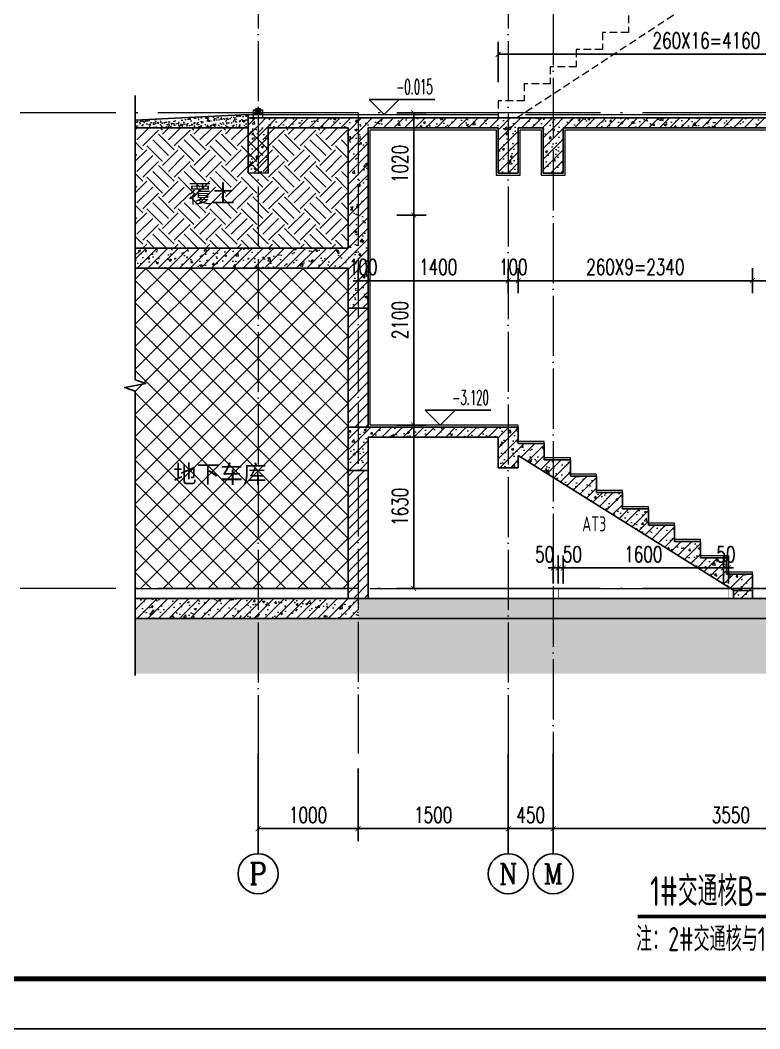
# Model space of a CAD drawing. Extents: x -668857 to 185752, y -270966 to 286822.
# Drawn here: x 36838 to 44229, y 156782 to 166858 of the extents above; entities that cross this region are included whole.
import ezdxf
from ezdxf.enums import TextEntityAlignment as Align

# ---------------------------------------------------------------- set-up
doc = ezdxf.new("R2010")
doc.units = 0
doc.header["$LTSCALE"] = 1000
for name, pattern in [('#P_--_20B1_001_t3$0$DASH', [0.35, 0.25, -0.1]), ('DOTE', [2.42, 2, -0.2, 0.02, -0.2]), ('HIDDEN', [0.375, 0.25, -0.125])]:
    doc.linetypes.add(name, pattern=pattern)
doc.layers.get('0').update_dxf_attribs({"linetype": 'CONTINUOUS'})
doc.layers.get('DEFPOINTS').update_dxf_attribs({"linetype": 'CONTINUOUS'})
for name, color, linetype in [('-TK', 7, 'CONTINUOUS'), ('A-AXIS_TEXT', 7, 'CONTINUOUS'), ('AXIS', 3, 'CONTINUOUS'), ('DIM_ELEV', 3, 'CONTINUOUS'), ('DIM_SYMB', 3, 'CONTINUOUS'), ('PUB_TEXT', 2, 'CONTINUOUS'), ('TEXT', 2, 'CONTINUOUS'), ('WALL', 5, 'CONTINUOUS'), ('人防集水坑', 11, 'CONTINUOUS'), ('尺寸标注', 86, 'CONTINUOUS'), ('看线', 251, 'CONTINUOUS')]:
    doc.layers.add(name, color=color, linetype=linetype)
for name, color, linetype, lineweight in [('AXIS_TEXT', 7, 'CONTINUOUS', 20), ('DOTE', 19, 'DOTE', 9), ('PUB_HATCH', 8, 'CONTINUOUS', 9), ('S_WINDOW', 144, 'CONTINUOUS', 15), ('STAIR', 2, 'CONTINUOUS', 18), ('内粉刷', 37, 'CONTINUOUS', 9), ('填充', 251, 'CONTINUOUS', 5), ('细细', 250, 'CONTINUOUS', 0)]:
    doc.layers.add(name, color=color, linetype=linetype, lineweight=lineweight)
doc.styles.add('_TCH_AXIS', font='COMPLEX', dxfattribs={"bigfont": 'GBCBIG'})
doc.styles.add('_TCH_DIM', font='SIMPLEX.shx', dxfattribs={"width": 0.7, "bigfont": 'GBCBIG.shx'})
doc.styles.add('_TCH_DIM_T3', font='SIMPLEX', dxfattribs={"width": 0.705882, "bigfont": 'GBCBIG'})
doc.styles.add('COMPLEX', font='COMPLEX')
doc.styles.add('TSSD_REIN', font='tssdeng.shx', dxfattribs={"width": 0.7, "height": 300, "bigfont": 'tssdchn.shx'})
doc.dimstyles.new('_TCH_ARCH&&50', dxfattribs={"dimtxt": 157.5, "dimasz": 50, "dimexe": 125, "dimexo": 150, "dimgap": 58.75, "dimtad": 1, "dimdec": 0, "dimzin": 0, "dimdsep": 46, "dimtxsty": '_TCH_DIM_T3', "dimblk": 'ARCHTICK', "dimcen": 0.09, "dimclrt": 7, "dimazin": 0, "dimtfac": 1, "dimtdec": 0, "dimtix": 1, "dimtmove": 2, "dimatfit": 3, "dimldrblk": 'ARCHTICK', "dimfxl": 1, "dimtolj": 1, "dimtzin": 0, "dimarcsym": 0})
pattern_1 = [(315, (-965249.3025, -363635.474), (-1.767766953, -1.767766953), []), (315, (-965248.124, -363635.474), (-1.767766953, -1.767766953), [])]
pattern_2 = [(45, (-101148.19, 258360.08), (-53.03301, 53.03301), []), (50, (-101148.19, 258360.08), (215.17805, -18.82564), [22.5, -247.5]), (355, (-101148.19, 258360.08), (-41.6254, 225.65764), [18, -198]), (100.4514, (-101130.26, 258358.51), (173.55281, 206.83186), [19.12206, -210.34263]), (46.1842, (-101148.2, 258420.08), (320.1723, -49.6557), [33.75, -371.25]), (96.6356, (-101121.5, 258415.94), (280.3988, 292.23536), [28.6831, -315.5139]), (351.1842, (-101148.2, 258420.08), (280.3986, 292.2356), [27, -297]), (21, (-101118.19, 258405.08), (179.07212, -120.78567), [22.5, -247.5]), (326, (-101118.19, 258405.08), (72.9946, 217.545), [18, -198]), (71.4514, (-101103.26, 258395.01), (252.0668, 96.75915), [19.12206, -210.34263]), (37.5, (-101148.19, 258360.08), (3.647957, 99.868156), [0, -195.6, 0, -201, 0, -198.75]), (7.5, (-101148.19, 258360.08), (78.92086, 118.323514), [0, -114.6, 0, -191.1, 0, -75.75]), (327.5, (-101215.09, 258360.08), (160.14673, -6.76646), [0, -75, 0, -234, 0, -310.5]), (317.5, (-101245.09, 258360.08), (174.95585, 30.0315), [0, -97.5, 0, -155.4, 0, -220.5])]
pattern_3 = [(45, (-101148.19, 258413.93), (-53.03303, 53.03303), [])]

# ---------------------------------------------------------------- blocks, each defined once
blk = doc.blocks.new('A1')
blk.add_lwpolyline([(0, 59400), (0, 0), (84100, 0), (84100, 59400)], close=True)
at = {"const_width": 100}
blk.add_lwpolyline([(2500, 58400), (2500, 1000), (83100, 1000), (83100, 58400)], close=True, dxfattribs=at)
blk = doc.blocks.new('_ArchTick')
at = {"color": 0, "linetype": 'ByBlock', "const_width": 0.15}
blk.add_lwpolyline([(-0.5, -0.5), (0.5, 0.5)], dxfattribs=at)
blk = doc.blocks.new('*D552')
at = {"layer": 'DEFPOINTS', "color": 0, "transparency": 16777216}
for p in [(42215, 161386), (42165, 161082), (42215, 161082)]:
    blk.add_point(p, dxfattribs=at)
at = {"layer": '尺寸标注', "color": 0, "lineweight": -2, "transparency": 16777216}
for p, q in [((42165, 161232), (42165, 161511)), ((42215, 161232), (42215, 161511)), ((42165, 161386), (42115, 161386)), ((42165, 161386), (42215, 161386)), ((42215, 161386), (42265, 161386))]:
    blk.add_line(p, q, dxfattribs=at)
at = {"layer": '尺寸标注', "color": 0, "lineweight": -2, "transparency": 16777216, "xscale": 50, "yscale": 50, "zscale": 50}
blk.add_blockref('_ArchTick', (42165, 161386), dxfattribs=at)
at = {"layer": '尺寸标注', "color": 0, "lineweight": -2, "transparency": 16777216, "xscale": 50, "yscale": 50, "zscale": 50, "rotation": 180}
blk.add_blockref('_ArchTick', (42215, 161386), dxfattribs=at)
at = {"layer": '尺寸标注', "color": 7, "transparency": 16777216, "insert": (42079, 161523), "char_height": 157.5, "attachment_point": 5, "style": '_TCH_DIM_T3'}
blk.add_mtext('\\A1;50', dxfattribs=at)
blk = doc.blocks.new('*D553')
at = {"layer": 'DEFPOINTS', "color": 0, "transparency": 16777216}
for p in [(42265, 161386), (42215, 161082), (42265, 161082)]:
    blk.add_point(p, dxfattribs=at)
at = {"layer": '尺寸标注', "color": 0, "lineweight": -2, "transparency": 16777216}
for p, q in [((42215, 161232), (42215, 161511)), ((42265, 161232), (42265, 161511)), ((42215, 161386), (42165, 161386)), ((42215, 161386), (42265, 161386)), ((42265, 161386), (42315, 161386))]:
    blk.add_line(p, q, dxfattribs=at)
at = {"layer": '尺寸标注', "color": 0, "lineweight": -2, "transparency": 16777216, "xscale": 50, "yscale": 50, "zscale": 50}
blk.add_blockref('_ArchTick', (42215, 161386), dxfattribs=at)
at = {"layer": '尺寸标注', "color": 0, "lineweight": -2, "transparency": 16777216, "xscale": 50, "yscale": 50, "zscale": 50, "rotation": 180}
blk.add_blockref('_ArchTick', (42265, 161386), dxfattribs=at)
at = {"layer": '尺寸标注', "color": 7, "transparency": 16777216, "insert": (42356, 161523), "char_height": 157.5, "attachment_point": 5, "style": '_TCH_DIM_T3'}
blk.add_mtext('\\A1;50', dxfattribs=at)
blk = doc.blocks.new('*D554')
at = {"layer": 'DEFPOINTS', "color": 0, "transparency": 16777216}
for p in [(43865, 161386), (42265, 161082), (43865, 161082)]:
    blk.add_point(p, dxfattribs=at)
at = {"layer": '尺寸标注', "color": 0, "lineweight": -2, "transparency": 16777216}
for p, q in [((42265, 161232), (42265, 161511)), ((43865, 161232), (43865, 161511)), ((42265, 161386), (43865, 161386))]:
    blk.add_line(p, q, dxfattribs=at)
at = {"layer": '尺寸标注', "color": 0, "lineweight": -2, "transparency": 16777216, "xscale": 50, "yscale": 50, "zscale": 50, "rotation": 180}
blk.add_blockref('_ArchTick', (42265, 161386), dxfattribs=at)
at = {"layer": '尺寸标注', "color": 0, "lineweight": -2, "transparency": 16777216, "xscale": 50, "yscale": 50, "zscale": 50}
blk.add_blockref('_ArchTick', (43865, 161386), dxfattribs=at)
at = {"layer": '尺寸标注', "color": 7, "transparency": 16777216, "insert": (43065, 161523), "char_height": 157.5, "attachment_point": 5, "style": '_TCH_DIM_T3'}
blk.add_mtext('\\A1;1600', dxfattribs=at)
blk = doc.blocks.new('*D555')
at = {"layer": 'DEFPOINTS', "color": 0, "transparency": 16777216}
for p in [(43915, 161386), (43865, 161082), (43915, 161082)]:
    blk.add_point(p, dxfattribs=at)
at = {"layer": '尺寸标注', "color": 0, "lineweight": -2, "transparency": 16777216}
for p, q in [((43865, 161232), (43865, 161511)), ((43915, 161232), (43915, 161511)), ((43865, 161386), (43815, 161386)), ((43865, 161386), (43915, 161386)), ((43915, 161386), (43965, 161386))]:
    blk.add_line(p, q, dxfattribs=at)
at = {"layer": '尺寸标注', "color": 0, "lineweight": -2, "transparency": 16777216, "xscale": 50, "yscale": 50, "zscale": 50}
blk.add_blockref('_ArchTick', (43865, 161386), dxfattribs=at)
at = {"layer": '尺寸标注', "color": 0, "lineweight": -2, "transparency": 16777216, "xscale": 50, "yscale": 50, "zscale": 50, "rotation": 180}
blk.add_blockref('_ArchTick', (43915, 161386), dxfattribs=at)
at = {"layer": '尺寸标注', "color": 7, "transparency": 16777216, "insert": (43890, 161523), "char_height": 157.5, "attachment_point": 5, "style": '_TCH_DIM_T3'}
blk.add_mtext('\\A1;50', dxfattribs=at)
blk = doc.blocks.new('*D583')
at = {"layer": 'DEFPOINTS', "color": 0, "transparency": 16777216}
for p in [(45615, 164256), (44155, 163982), (45615, 163982)]:
    blk.add_point(p, dxfattribs=at)
at = {"layer": '尺寸标注', "color": 0, "lineweight": -2, "transparency": 16777216}
for p, q in [((44155, 164132), (44155, 164381)), ((45615, 164132), (45615, 164381)), ((44155, 164256), (45615, 164256))]:
    blk.add_line(p, q, dxfattribs=at)
at = {"layer": '尺寸标注', "color": 0, "lineweight": -2, "transparency": 16777216, "xscale": 50, "yscale": 50, "zscale": 50}
for p, rotation in [((44155, 164256), 180.0121022878804), ((45615, 164256), 0.01210228788040397)]:
    blk.add_blockref('_ArchTick', p, dxfattribs=dict(at, rotation=rotation))
at = {"layer": '尺寸标注', "color": 7, "transparency": 16777216, "insert": (44885, 164394), "char_height": 157.5, "attachment_point": 5, "rotation": 0.0121, "style": '_TCH_DIM_T3'}
blk.add_mtext('\\A1;1460', dxfattribs=at)
blk = doc.blocks.new('*D584')
at = {"layer": 'DEFPOINTS', "color": 0, "transparency": 16777216}
for p in [(44155, 164256), (41815, 163981), (44155, 163982)]:
    blk.add_point(p, dxfattribs=at)
at = {"layer": '尺寸标注', "color": 0, "lineweight": -2, "transparency": 16777216}
for p, q in [((41815, 164131), (41815, 164381)), ((44155, 164132), (44155, 164381)), ((41815, 164256), (44155, 164256))]:
    blk.add_line(p, q, dxfattribs=at)
at = {"layer": '尺寸标注', "color": 0, "lineweight": -2, "transparency": 16777216, "xscale": 50, "yscale": 50, "zscale": 50}
for p, rotation in [((41815, 164256), 180.0121022878805), ((44155, 164256), 0.01210228788051847)]:
    blk.add_blockref('_ArchTick', p, dxfattribs=dict(at, rotation=rotation))
at = {"layer": '尺寸标注', "color": 7, "transparency": 16777216, "insert": (42985, 164393), "char_height": 157.5, "attachment_point": 5, "rotation": 0.0121, "style": '_TCH_DIM_T3'}
blk.add_mtext('\\A1;260X9=2340', dxfattribs=at)
blk = doc.blocks.new('*D585')
at = {"layer": 'DEFPOINTS', "color": 0, "transparency": 16777216}
for p in [(41815, 164256), (41715, 163981), (41815, 163981)]:
    blk.add_point(p, dxfattribs=at)
at = {"layer": '尺寸标注', "color": 0, "lineweight": -2, "transparency": 16777216}
for p, q in [((41715, 164131), (41715, 164380)), ((41815, 164131), (41815, 164381)), ((41715, 164255), (41665, 164255)), ((41715, 164255), (41815, 164256)), ((41815, 164256), (41865, 164256))]:
    blk.add_line(p, q, dxfattribs=at)
at = {"layer": '尺寸标注', "color": 0, "lineweight": -2, "transparency": 16777216, "xscale": 50, "yscale": 50, "zscale": 50}
for p, rotation in [((41715, 164255), 0.01210228786945322), ((41815, 164256), 180.0121022878695)]:
    blk.add_blockref('_ArchTick', p, dxfattribs=dict(at, rotation=rotation))
at = {"layer": '尺寸标注', "color": 7, "transparency": 16777216, "insert": (41765, 164393), "char_height": 157.5, "attachment_point": 5, "rotation": 0.0121, "style": '_TCH_DIM_T3'}
blk.add_mtext('\\A1;100', dxfattribs=at)
blk = doc.blocks.new('*D586')
at = {"layer": 'DEFPOINTS', "color": 0, "transparency": 16777216}
for p in [(41715, 164255), (40316, 163981), (41715, 163981)]:
    blk.add_point(p, dxfattribs=at)
at = {"layer": '尺寸标注', "color": 0, "lineweight": -2, "transparency": 16777216}
for p, q in [((40315, 164131), (40315, 164380)), ((41715, 164131), (41715, 164380)), ((40315, 164255), (41715, 164255))]:
    blk.add_line(p, q, dxfattribs=at)
at = {"layer": '尺寸标注', "color": 0, "lineweight": -2, "transparency": 16777216, "xscale": 50, "yscale": 50, "zscale": 50}
for p, rotation in [((40315, 164255), 180.01210228788), ((41715, 164255), 0.01210228787994597)]:
    blk.add_blockref('_ArchTick', p, dxfattribs=dict(at, rotation=rotation))
at = {"layer": '尺寸标注', "color": 7, "transparency": 16777216, "insert": (41015, 164393), "char_height": 157.5, "attachment_point": 5, "rotation": 0.0121, "style": '_TCH_DIM_T3'}
blk.add_mtext('\\A1;1400', dxfattribs=at)
blk = doc.blocks.new('*D587')
at = {"layer": 'DEFPOINTS', "color": 0, "transparency": 16777216}
for p in [(40315, 164255), (40215, 163981), (40316, 163981)]:
    blk.add_point(p, dxfattribs=at)
at = {"layer": '尺寸标注', "color": 0, "lineweight": -2, "transparency": 16777216}
for p, q in [((40215, 164131), (40215, 164380)), ((40315, 164131), (40315, 164380)), ((40215, 164255), (40165, 164255)), ((40215, 164255), (40315, 164255)), ((40315, 164255), (40365, 164255))]:
    blk.add_line(p, q, dxfattribs=at)
at = {"layer": '尺寸标注', "color": 0, "lineweight": -2, "transparency": 16777216, "xscale": 50, "yscale": 50, "zscale": 50}
for p, rotation in [((40215, 164255), 0.01210228786705514), ((40315, 164255), 180.012102287867)]:
    blk.add_blockref('_ArchTick', p, dxfattribs=dict(at, rotation=rotation))
at = {"layer": '尺寸标注', "color": 7, "transparency": 16777216, "insert": (40265, 164393), "char_height": 157.5, "attachment_point": 5, "rotation": 0.0121, "style": '_TCH_DIM_T3'}
blk.add_mtext('\\A1;100', dxfattribs=at)
blk = doc.blocks.new('*D588')
at = {"layer": 'DEFPOINTS', "color": 0, "transparency": 16777216}
for p in [(40452, 165932), (40771, 165932), (40452, 164912)]:
    blk.add_point(p, dxfattribs=at)
at = {"layer": '尺寸标注', "color": 0, "lineweight": -2, "transparency": 16777216}
for p, q in [((40602, 165932), (40896, 165932)), ((40771, 164912), (40771, 165932)), ((40602, 164912), (40896, 164912))]:
    blk.add_line(p, q, dxfattribs=at)
at = {"layer": '尺寸标注', "color": 0, "lineweight": -2, "transparency": 16777216, "xscale": 50, "yscale": 50, "zscale": 50}
for p, rotation in [((40771, 165932), 90), ((40771, 164912), 270)]:
    blk.add_blockref('_ArchTick', p, dxfattribs=dict(at, rotation=rotation))
at = {"layer": '尺寸标注', "color": 7, "transparency": 16777216, "insert": (40633, 165422), "char_height": 157.5, "attachment_point": 5, "rotation": 90, "style": '_TCH_DIM_T3'}
blk.add_mtext('\\A1;1020', dxfattribs=at)
blk = doc.blocks.new('*D589')
at = {"layer": 'DEFPOINTS', "color": 0, "transparency": 16777216}
for p in [(40452, 164912), (40771, 164912), (40452, 162812)]:
    blk.add_point(p, dxfattribs=at)
at = {"layer": '尺寸标注', "color": 0, "lineweight": -2, "transparency": 16777216}
for p, q in [((40602, 164912), (40896, 164912)), ((40771, 162812), (40771, 164912)), ((40602, 162812), (40896, 162812))]:
    blk.add_line(p, q, dxfattribs=at)
at = {"layer": '尺寸标注', "color": 0, "lineweight": -2, "transparency": 16777216, "xscale": 50, "yscale": 50, "zscale": 50}
for p, rotation in [((40771, 164912), 90), ((40771, 162812), 270)]:
    blk.add_blockref('_ArchTick', p, dxfattribs=dict(at, rotation=rotation))
at = {"layer": '尺寸标注', "color": 7, "transparency": 16777216, "insert": (40633, 163862), "char_height": 157.5, "attachment_point": 5, "rotation": 90, "style": '_TCH_DIM_T3'}
blk.add_mtext('\\A1;2100', dxfattribs=at)
blk = doc.blocks.new('*D590')
at = {"layer": 'DEFPOINTS', "color": 0, "transparency": 16777216}
for p in [(40452, 162812), (40771, 162812), (40452, 161182)]:
    blk.add_point(p, dxfattribs=at)
at = {"layer": '尺寸标注', "color": 0, "lineweight": -2, "transparency": 16777216}
for p, q in [((40602, 162812), (40896, 162812)), ((40771, 161182), (40771, 162812)), ((40602, 161182), (40896, 161182))]:
    blk.add_line(p, q, dxfattribs=at)
at = {"layer": '尺寸标注', "color": 0, "lineweight": -2, "transparency": 16777216, "xscale": 50, "yscale": 50, "zscale": 50}
for p, rotation in [((40771, 162812), 90), ((40771, 161182), 270)]:
    blk.add_blockref('_ArchTick', p, dxfattribs=dict(at, rotation=rotation))
at = {"layer": '尺寸标注', "color": 7, "transparency": 16777216, "insert": (40633, 161997), "char_height": 157.5, "attachment_point": 5, "rotation": 90, "style": '_TCH_DIM_T3'}
blk.add_mtext('\\A1;1630', dxfattribs=at)
blk = doc.blocks.new('*D602')
at = {"layer": 'AXIS', "color": 0, "lineweight": -2, "transparency": 16777216}
for p, q in [((42165, 159382), (42165, 158657)), ((45715, 159382), (45715, 158657)), ((42165, 158782), (45715, 158782))]:
    blk.add_line(p, q, dxfattribs=at)
at = {"layer": 'DEFPOINTS', "color": 0, "transparency": 16777216}
for p in [(42165, 159532), (45715, 159532), (45715, 158782)]:
    blk.add_point(p, dxfattribs=at)
at = {"layer": 'AXIS', "color": 0, "lineweight": -2, "transparency": 16777216, "xscale": 50, "yscale": 50, "zscale": 50, "rotation": 180}
blk.add_blockref('_ArchTick', (42165, 158782), dxfattribs=at)
at = {"layer": 'AXIS', "color": 0, "lineweight": -2, "transparency": 16777216, "xscale": 50, "yscale": 50, "zscale": 50}
blk.add_blockref('_ArchTick', (45715, 158782), dxfattribs=at)
at = {"layer": 'AXIS', "color": 7, "transparency": 16777216, "insert": (43940, 158919), "char_height": 157.5, "attachment_point": 5, "style": '_TCH_DIM_T3'}
blk.add_mtext('\\A1;3550', dxfattribs=at)
blk = doc.blocks.new('*D603')
at = {"layer": 'AXIS', "color": 0, "lineweight": -2, "transparency": 16777216}
for p, q in [((41715, 159382), (41715, 158657)), ((42165, 159382), (42165, 158657)), ((41715, 158782), (42165, 158782))]:
    blk.add_line(p, q, dxfattribs=at)
at = {"layer": 'DEFPOINTS', "color": 0, "transparency": 16777216}
for p in [(41715, 159532), (42165, 159532), (42165, 158782)]:
    blk.add_point(p, dxfattribs=at)
at = {"layer": 'AXIS', "color": 0, "lineweight": -2, "transparency": 16777216, "xscale": 50, "yscale": 50, "zscale": 50, "rotation": 180}
blk.add_blockref('_ArchTick', (41715, 158782), dxfattribs=at)
at = {"layer": 'AXIS', "color": 0, "lineweight": -2, "transparency": 16777216, "xscale": 50, "yscale": 50, "zscale": 50}
blk.add_blockref('_ArchTick', (42165, 158782), dxfattribs=at)
at = {"layer": 'AXIS', "color": 7, "transparency": 16777216, "insert": (41940, 158919), "char_height": 157.5, "attachment_point": 5, "style": '_TCH_DIM_T3'}
blk.add_mtext('\\A1;450', dxfattribs=at)
blk = doc.blocks.new('*D604')
at = {"layer": 'AXIS', "color": 0, "lineweight": -2, "transparency": 16777216}
for p, q in [((40215, 159382), (40215, 158657)), ((41715, 159382), (41715, 158657)), ((40215, 158782), (41715, 158782))]:
    blk.add_line(p, q, dxfattribs=at)
at = {"layer": 'DEFPOINTS', "color": 0, "transparency": 16777216}
for p in [(40215, 159532), (41715, 159532), (41715, 158782)]:
    blk.add_point(p, dxfattribs=at)
at = {"layer": 'AXIS', "color": 0, "lineweight": -2, "transparency": 16777216, "xscale": 50, "yscale": 50, "zscale": 50, "rotation": 180}
blk.add_blockref('_ArchTick', (40215, 158782), dxfattribs=at)
at = {"layer": 'AXIS', "color": 0, "lineweight": -2, "transparency": 16777216, "xscale": 50, "yscale": 50, "zscale": 50}
blk.add_blockref('_ArchTick', (41715, 158782), dxfattribs=at)
at = {"layer": 'AXIS', "color": 7, "transparency": 16777216, "insert": (40965, 158919), "char_height": 157.5, "attachment_point": 5, "style": '_TCH_DIM_T3'}
blk.add_mtext('\\A1;1500', dxfattribs=at)
blk = doc.blocks.new('*D605')
at = {"layer": 'AXIS', "color": 0, "lineweight": -2, "transparency": 16777216}
for p, q in [((39215, 159382), (39215, 158657)), ((40215, 159382), (40215, 158657)), ((39215, 158782), (40215, 158782))]:
    blk.add_line(p, q, dxfattribs=at)
at = {"layer": 'DEFPOINTS', "color": 0, "transparency": 16777216}
for p in [(39215, 159532), (40215, 159532), (40215, 158782)]:
    blk.add_point(p, dxfattribs=at)
at = {"layer": 'AXIS', "color": 0, "lineweight": -2, "transparency": 16777216, "xscale": 50, "yscale": 50, "zscale": 50, "rotation": 180}
blk.add_blockref('_ArchTick', (39215, 158782), dxfattribs=at)
at = {"layer": 'AXIS', "color": 0, "lineweight": -2, "transparency": 16777216, "xscale": 50, "yscale": 50, "zscale": 50}
blk.add_blockref('_ArchTick', (40215, 158782), dxfattribs=at)
at = {"layer": 'AXIS', "color": 7, "transparency": 16777216, "insert": (39715, 158919), "char_height": 157.5, "attachment_point": 5, "style": '_TCH_DIM_T3'}
blk.add_mtext('\\A1;1000', dxfattribs=at)
blk = doc.blocks.new('*D608')
at = {"layer": 'DEFPOINTS', "color": 0, "transparency": 16777216}
for p in [(45775, 166518), (41615, 166090), (45775, 166090)]:
    blk.add_point(p, dxfattribs=at)
at = {"layer": '尺寸标注', "color": 0, "lineweight": -2, "transparency": 16777216}
for p, q in [((41615, 166240), (41615, 166643)), ((45775, 166240), (45775, 166643)), ((41615, 166518), (45775, 166518))]:
    blk.add_line(p, q, dxfattribs=at)
at = {"layer": '尺寸标注', "color": 0, "lineweight": -2, "transparency": 16777216, "xscale": 50, "yscale": 50, "zscale": 50, "rotation": 180}
blk.add_blockref('_ArchTick', (41615, 166518), dxfattribs=at)
at = {"layer": '尺寸标注', "color": 0, "lineweight": -2, "transparency": 16777216, "xscale": 50, "yscale": 50, "zscale": 50}
blk.add_blockref('_ArchTick', (45775, 166518), dxfattribs=at)
at = {"layer": '尺寸标注', "color": 7, "transparency": 16777216, "insert": (43695, 166655), "char_height": 157.5, "attachment_point": 5, "style": '_TCH_DIM_T3'}
blk.add_mtext('\\A1;260X16=4160', dxfattribs=at)
blk = doc.blocks.new('_AXISO')
blk.add_circle((0, 0), 0.5)
at = {"layer": 'A-AXIS_TEXT', "style": 'COMPLEX', "width": 1.041667}
blk.add_attdef('A', text='', height=0.56, dxfattribs=at).set_placement((-0.25, -0.28), (0.25, -0.28), align=Align.FIT)

msp = doc.modelspace()

# ---------------------------------------------------------------- hatches: boundary and pattern name
at = {"layer": 'PUB_HATCH'}
h = msp.add_hatch(dxfattribs=at)
h.set_pattern_fill('钢筋混凝土', color=256, scale=30, style=0)
h.set_pattern_definition(pattern_2)
h.paths.add_polyline_path([(39315.94, 165781.66), (39116.12, 165881.66), (39115.14, 165331.84), (39315.14, 165331.49)])
h = msp.add_hatch(dxfattribs=at)
h.set_pattern_fill('钢筋混凝土', color=256, scale=30, style=0)
h.set_pattern_definition(pattern_2)
h.paths.add_polyline_path([(40216.58, 165815), (40216.62, 165881.66), (39116.12, 165881.66), (39315.94, 165781.66), (40116.56, 165781.66)])
h = msp.add_hatch(dxfattribs=at)
h.set_pattern_fill('钢筋混凝土', color=256, scale=30, style=0)
h.set_pattern_definition(pattern_2)
h.paths.add_polyline_path([(41715.14, 165815), (41715.14, 165881.66), (40216.62, 165881.66), (40216.58, 165815), (40316.56, 165781.66), (41615.14, 165781.66)])
h = msp.add_hatch(dxfattribs=at)
h.set_pattern_fill('钢筋混凝土', color=256, scale=30, style=0)
h.set_pattern_definition(pattern_2)
h.paths.add_polyline_path([(42165.14, 165815), (42165.14, 165881.66), (41715.14, 165881.66), (41715.14, 165815), (41815.14, 165781.66), (42065.14, 165781.66)])
h = msp.add_hatch(dxfattribs=at)
h.set_pattern_fill('钢筋混凝土', color=256, scale=30, style=0)
h.set_pattern_definition(pattern_2)
h.paths.add_polyline_path([(46215.19, 165815), (46215.19, 165881.66), (42165.14, 165881.66), (42165.14, 165815), (42265.14, 165781.66), (46115.19, 165781.66)])
h = msp.add_hatch(dxfattribs=at)
h.set_pattern_fill('钢筋混凝土', color=256, scale=30, style=0)
h.set_pattern_definition(pattern_2)
h.paths.add_polyline_path([(40216.58, 165815), (40116.56, 165781.66), (40115.74, 164581.66), (40182.36, 164514.97), (40315.74, 164581.6), (40316.56, 165781.66)])
h = msp.add_hatch(dxfattribs=at)
h.set_pattern_fill('钢筋混凝土', color=256, scale=30, style=0)
h.set_pattern_definition(pattern_2)
h.paths.add_polyline_path([(41715.14, 165815), (41615.14, 165781.66), (41615.14, 165331.66), (41815.14, 165331.66), (41815.14, 165781.66)])
h = msp.add_hatch(dxfattribs=at)
h.set_pattern_fill('钢筋混凝土', color=256, scale=30, style=0)
h.set_pattern_definition(pattern_2)
h.paths.add_polyline_path([(42165.14, 165815), (42065.14, 165781.66), (42065.14, 165331.73), (42265.14, 165331.73), (42265.14, 165781.66)])
h = msp.add_hatch(dxfattribs=at)
h.set_pattern_fill('钢筋混凝土', color=256, scale=30, style=0)
h.set_pattern_definition(pattern_2)
h.paths.add_polyline_path([(40182.36, 164514.97), (40115.74, 164581.66), (37988.13, 164581.66), (37988.13, 164381.66), (40115.6, 164381.66)])
h = msp.add_hatch(dxfattribs=at)
h.set_pattern_fill('钢筋混凝土', color=256, scale=30, style=0)
h.set_pattern_definition(pattern_2)
h.paths.add_polyline_path([(40182.36, 164514.97), (40115.6, 164381.66), (40115.33, 163981.81), (40315.33, 163981.67), (40315.74, 164581.6)])
h = msp.add_hatch(dxfattribs=at)
h.set_pattern_fill('普通砖', color=256, scale=30, style=0)
h.set_pattern_definition(pattern_3)
h.paths.add_polyline_path([(40215.14, 162791.66), (40315.14, 162791.66), (40315.33, 163981.61), (40115.33, 163981.64), (40115.14, 162791.68)])
h = msp.add_hatch(dxfattribs=at)
h.set_pattern_fill('钢筋混凝土', color=256, scale=30, style=0)
h.set_pattern_definition(pattern_2)
h.paths.add_polyline_path([(40315.31, 162691.66), (40215.14, 162691.63), (40215.14, 162791.66), (40115.14, 162791.49), (40115.89, 162359.78), (40315.89, 162360.12)])
h = msp.add_hatch(dxfattribs=at)
h.set_pattern_fill('钢筋混凝土', color=256, scale=30, style=0)
h.set_pattern_definition(pattern_2)
h.paths.add_polyline_path([(40215.14, 162791.66), (40315.14, 162791.66), (40315.14, 162791.84)])
h = msp.add_hatch(dxfattribs=at)
h.set_pattern_fill('钢筋混凝土', color=256, scale=30, style=0)
h.set_pattern_definition(pattern_2)
h.paths.add_polyline_path([(40215.14, 162791.66), (40215.14, 162691.63), (41615.51, 162692.12), (41615.51, 162386.12), (41815.51, 162385.66), (41815.51, 162510.64), (43964.7, 161163.26), (43964.7, 161081.66), (44155.51, 161081.66), (44155.51, 161324.66), (43895.51, 161324.66), (43895.51, 161487.66), (43635.51, 161487.66), (43635.51, 161650.66), (43375.51, 161650.66), (43375.51, 161813.66), (43115.51, 161813.66), (43115.51, 161976.66), (42855.51, 161976.66), (42855.51, 162139.66), (42595.51, 162139.66), (42595.51, 162302.66), (42335.51, 162302.66), (42335.51, 162465.66), (42075.51, 162465.66), (42075.51, 162628.66), (41815.51, 162628.66), (41815.51, 162791.66)])
h = msp.add_hatch(dxfattribs=at)
h.set_pattern_fill('普通砖', color=256, scale=30, style=0)
h.set_pattern_definition(pattern_3)
h.paths.add_polyline_path([(40315.99, 162360.08), (40115.99, 162359.99), (40116.52, 161081.66), (40316.52, 161081.66)])
h = msp.add_hatch(dxfattribs=at)
h.set_pattern_fill('钢筋混凝土', color=256, scale=30, style=0)
h.set_pattern_definition(pattern_2)
h.paths.add_polyline_path([(40216.52, 160881.66), (40216.52, 161081.66), (37988.13, 161081.66), (37988.13, 160881.66)])
h = msp.add_hatch(dxfattribs=at)
h.set_pattern_fill('钢筋混凝土', color=256, scale=30, style=0)
h.set_pattern_definition(pattern_2)
h.paths.add_polyline_path([(47715.14, 160881.66), (47915.14, 161081.66), (40216.52, 161081.66), (40216.52, 160881.66)])
at = {"layer": '填充'}
h = msp.add_hatch(dxfattribs=at)
h.set_pattern_fill('AR-CONC', color=256, scale=50, style=0)
h.set_pattern_definition([(50, (-14548482.86, -5189976.055), (91.0923345, -7.96954277), [9.525, -104.775]), (355, (-14548482.86, -5189976.06), (-17.621413, 95.52832144), [7.62, -83.82]), (100.451, (-14548475.266, -5189976.72), (73.47125083, 87.5583439), [8.095, -89.045]), (46.1842, (-14548482.86, -5189950.66), (135.53952045, -21.021164), [14.2875, -157.1625]), (96.6356, (-14548471.56, -5189952.41), (118.7021172, 123.712778), [12.1425, -133.5675]), (351.184, (-14548482.86, -5189950.66), (118.7023029, 123.7125589), [11.43, -125.73]), (21, (-14548470.16, -5189957.005), (75.8074399, -51.13275926), [9.525, -104.775]), (326, (-14548470.16, -5189957.01), (30.9010142, 92.09398306), [7.62, -83.82]), (71.4514, (-14548463.84, -5189961.27), (106.7082454, 40.96142886), [8.095, -89.045]), (37.5, (-14548482.857, -5189976.055), (1.544301625, 42.277519437), [0, -82.804, 0, -85.09, 0, -84.1375]), (7.5, (-14548482.857, -5189976.055), (33.40983126, 50.09028741), [0, -48.514, 0, -80.899, 0, -32.0675]), (327.5, (-14548511.178, -5189976.055), (67.79529758, -2.864372), [0, -31.75, 0, -99.06, 0, -131.445]), (317.5, (-14548523.88, -5189976.055), (74.0645907, 12.71324552), [0, -41.275, 0, -65.786, 0, -93.345])])
h.paths.add_polyline_path([(37988.13, 165860.35), (37988.13, 165782.03), (39115.16, 165782.03), (39115.16, 165916.46)])
h = msp.add_hatch(dxfattribs=at)
h.set_pattern_fill('EARTH', color=250, scale=70, angle=45, style=0)
h.set_pattern_definition([(45, (-759338.19, -220682.6), (0, 314.308964), [222.25, -222.25]), (45, (-759397.12, -220623.66), (0, 314.308964), [222.25, -222.25]), (45, (-759456.05, -220564.73), (0, 314.308964), [222.25, -222.25]), (135, (-759456.05, -220525.44), (-314.308964, 0), [222.25, -222.25]), (135, (-759397.12, -220466.5), (-314.308964, 0), [222.25, -222.25]), (135, (-759338.19, -220407.58), (-314.308964, 0), [222.25, -222.25])])
edge = h.paths.add_edge_path()
edge.add_line((37988.13, 165781.65), (37988.13, 164588.37))
edge.add_line((37988.13, 164588.37), (40115.74, 164588.22))
edge.add_line((40116.16, 164585), (40116.14, 165778.32))
edge.add_line((40116.14, 165778.32), (37988.13, 165781.65))
h = msp.add_hatch(dxfattribs=at)
h.set_pattern_fill('ANSI37', color=196, scale=100, style=0)
h.set_pattern_definition([(45, (-1247317.74, -343569.12), (-112.253202, 112.253202), []), (135, (-1247317.74, -343569.12), (-112.253202, -112.253202), [])])
edge = h.paths.add_edge_path()
edge.add_line((38230.8, 164381.66), (37988.11, 164381.66))
edge.add_line((37988.11, 164381.66), (37988.09, 161181.66))
edge.add_line((37988.09, 161181.66), (40016.05, 161181.66))
edge.add_line((40115.4, 161181.92), (40115.4, 164381.92))
edge.add_line((40115.4, 164381.92), (38230.8, 164381.66))
h = msp.add_hatch(dxfattribs=at)
h.set_pattern_fill('EARTH', color=250, scale=50, angle=45, style=0)
h.set_pattern_definition([(45, (-115706.89, 297965.73), (0, 224.5064), [158.75, -158.75]), (45, (-115748.98, 298007.83), (0, 224.5064), [158.75, -158.75]), (45, (-115791.08, 298049.92), (0, 224.5064), [158.75, -158.75]), (135, (-115791.08, 298077.99), (-224.5064, 0), [158.75, -158.75]), (135, (-115748.98, 298120.08), (-224.5064, 0), [158.75, -158.75]), (135, (-115706.89, 298162.18), (-224.5064, 0), [158.75, -158.75])])
h.paths.add_polyline_path([(37988.13, 160331.77), (37988.13, 160882.02), (47715.14, 160882.02), (47715.14, 160331.77)])
at = {"layer": '细细'}
h = msp.add_hatch(dxfattribs=at)
h.set_pattern_fill('金属', color=256, style=0)
h.set_pattern_definition(pattern_1)
h.paths.add_polyline_path([(39260.1, 165961.47), (39240.1, 165961.47), (39240.1, 165947.97), (39190.1, 165947.97), (39190.1, 165961.47), (39170.1, 165961.47), (39170.1, 165916.47), (39260.1, 165916.47)])
h.paths.add_polyline_path([(39242.1, 165945.97), (39242.1, 165959.47), (39258.1, 165959.47), (39258.1, 165918.47), (39172.1, 165918.47), (39172.1, 165959.47), (39188.1, 165959.47), (39188.1, 165945.97)], flags=16)
h = msp.add_hatch(dxfattribs=at)
h.set_pattern_fill('金属', color=256, style=0)
h.set_pattern_definition(pattern_1)
h.paths.add_polyline_path([(39192.6, 165949.97), (39192.6, 165974.97), (39204.6, 165974.97), (39204.6, 165964.97), (39225.6, 165964.97), (39225.6, 165974.97), (39237.6, 165974.97), (39237.6, 165949.97)])
h.paths.add_polyline_path([(39235.6, 165951.97), (39235.6, 165972.97), (39227.6, 165972.97), (39227.6, 165962.97), (39202.6, 165962.97), (39202.6, 165972.97), (39194.6, 165972.97), (39194.6, 165951.97)], flags=16)
h = msp.add_hatch(color=256, dxfattribs=at)
edge = h.paths.add_edge_path()
edge.add_line((39219.6, 165964.97), (39219.6, 165976.97))
edge.add_arc((39215.1, 165985.26), 9.44, 241.517547, 298.482453, ccw=False)
edge.add_line((39210.6, 165976.97), (39210.6, 165964.97))
edge.add_arc((39215.1, 165956.67), 9.44, 61.517547, 118.482453, ccw=False)

# ---------------------------------------------------------------- linework, layer by layer
at = {"layer": 'AXIS'}
for p, q in [((39215.14, 159531.66), (39215.14, 158531.66)), ((41715.14, 159531.66), (41715.14, 158531.66)), ((42165.14, 159531.66), (42165.14, 158531.66))]:
    msp.add_line(p, q, dxfattribs=at)
at = {"layer": 'DIM_ELEV', "color": 6}
for p, q in [((40474.82, 165916.56), (40324.82, 166066.56)), ((40324.82, 166066.56), (40980.82, 166066.56)), ((40474.82, 165916.56), (40624.82, 166066.56)), ((41035.2, 162811.66), (40885.2, 162961.66)), ((40885.2, 162961.66), (41541.2, 162961.66)), ((41035.2, 162811.66), (41185.2, 162961.66))]:
    msp.add_line(p, q, dxfattribs=at)
at = {"layer": 'DIM_SYMB'}
msp.add_lwpolyline([(37988.13, 166105.97), (37988.13, 163265.68), (38093.13, 163227.46), (37883.13, 163190.43), (37988.13, 163153.18), (37988.13, 160312.89)], dxfattribs=at)
at = {"layer": 'DIM_SYMB', "const_width": 35}
msp.add_lwpolyline([(43007.91, 157903.6), (45832.55, 157903.6)], dxfattribs=at)
at = {"layer": 'DOTE', "linetype": 'DOTE', "ltscale": 0.3}
for p, q in [((42165.12, 184431.66), (42165.14, 159531.66)), ((39215.14, 171731.66), (39215.14, 159531.66)), ((41715.14, 171731.66), (41715.14, 159531.66)), ((40215.14, 165931.66), (40215.14, 159531.66))]:
    msp.add_line(p, q, dxfattribs=at)
at = {"layer": 'DOTE', "linetype": 'DOTE'}
for p, q in [((52315.19, 165931.66), (36838.13, 165931.66)), ((52315.19, 161181.66), (36838.13, 161181.66))]:
    msp.add_line(p, q, dxfattribs=at)
at = {"layer": 'S_WINDOW'}
for points in [[(39170.1, 165916.47), (39170.1, 165961.47), (39190.1, 165961.47), (39190.1, 165947.97), (39240.1, 165947.97), (39240.1, 165961.47), (39260.1, 165961.47), (39260.1, 165916.47)], [(39172.1, 165918.47), (39172.1, 165959.47), (39188.1, 165959.47), (39188.1, 165945.97), (39242.1, 165945.97), (39242.1, 165959.47), (39258.1, 165959.47), (39258.1, 165918.47)], [(39192.6, 165949.97), (39192.6, 165974.97), (39204.6, 165974.97), (39204.6, 165964.97), (39225.6, 165964.97), (39225.6, 165974.97), (39237.6, 165974.97), (39237.6, 165949.97)], [(39194.6, 165951.97), (39194.6, 165972.97), (39202.6, 165972.97), (39202.6, 165962.97), (39227.6, 165962.97), (39227.6, 165972.97), (39235.6, 165972.97), (39235.6, 165951.97)], [(39170.09, 165916.46), (39260.11, 165916.46), (39260.11, 165881.66), (39170.09, 165881.66)]]:
    msp.add_lwpolyline(points, close=True, dxfattribs=at)
at = {"layer": 'STAIR', "linetype": 'HIDDEN', "ltscale": 0.3}
msp.add_line((41797.47, 165881.66), (46065.07, 168681.67), dxfattribs=at)
msp.add_lwpolyline([(42915.19, 166905.2), (42915.19, 166734.62), (42655.19, 166734.62), (42655.19, 166564.03), (42395.19, 166564.03), (42395.19, 166393.44), (42135.19, 166393.44), (42135.19, 166222.85), (41875.19, 166222.85), (41875.19, 166052.26), (41615.19, 166052.26), (41615.19, 165881.67)], dxfattribs=at)
at = {"layer": 'WALL'}
for p, q in [((39116.12, 165881.66), (39115.14, 165331.84)), ((40216.62, 165881.66), (39116.12, 165881.66)), ((41715.14, 165881.66), (40216.62, 165881.66)), ((42165.14, 165881.66), (41715.14, 165881.66)), ((46215.19, 165881.66), (42165.14, 165881.66)), ((39315.94, 165781.66), (39315.14, 165331.49)), ((40116.56, 165781.66), (39315.94, 165781.66)), ((40116.56, 165781.66), (40115.74, 164581.66)), ((40316.56, 165781.66), (40315.74, 164581.6)), ((41615.14, 165781.66), (40316.56, 165781.66)), ((41615.14, 165781.66), (41615.14, 165331.66)), ((41815.14, 165781.66), (41815.14, 165331.66)), ((42065.14, 165781.66), (41815.14, 165781.66)), ((42065.14, 165781.66), (42065.14, 165331.73)), ((42265.14, 165781.66), (42265.14, 165331.73)), ((46115.19, 165781.66), (42265.14, 165781.66)), ((39315.14, 165331.49), (39115.14, 165331.84)), ((41815.14, 165331.66), (41615.14, 165331.66)), ((42265.14, 165331.73), (42065.14, 165331.73)), ((40115.74, 164581.66), (37988.13, 164581.66)), ((37988.13, 164381.66), (37988.13, 164581.66)), ((40315.74, 164581.6), (40315.33, 163981.67)), ((40115.6, 164381.66), (37988.13, 164381.66)), ((40115.6, 164381.66), (40115.33, 163981.81)), ((40115.33, 163981.64), (40115.14, 162791.68)), ((40315.33, 163981.67), (40115.33, 163981.81)), ((40315.33, 163981.61), (40315.14, 162791.66)), ((40215.14, 162791.66), (40115.14, 162791.49)), ((40115.14, 162791.49), (40115.89, 162359.78)), ((40315.14, 162791.84), (40215.14, 162791.66)), ((40315.14, 162791.84), (40315.14, 162791.66)), ((41815.51, 162791.66), (40315.14, 162791.66)), ((41815.51, 162628.66), (41815.51, 162791.66)), ((40315.31, 162691.66), (41615.51, 162692.12)), ((40315.31, 162691.66), (40315.89, 162360.12)), ((41615.51, 162692.12), (41615.51, 162386.12)), ((42075.51, 162628.66), (41815.51, 162628.66)), ((42075.51, 162465.66), (42075.51, 162628.66)), ((41815.51, 162385.66), (41815.51, 162510.64)), ((41815.51, 162510.64), (43964.7, 161163.26)), ((42335.51, 162465.66), (42075.51, 162465.66)), ((42335.51, 162302.66), (42335.51, 162465.66)), ((40315.89, 162360.12), (40115.89, 162359.78)), ((40115.99, 162359.99), (40116.52, 161081.66)), ((40315.99, 162360.08), (40316.52, 161081.66)), ((41615.51, 162386.12), (41815.51, 162385.66)), ((42595.51, 162302.66), (42335.51, 162302.66)), ((42595.51, 162139.66), (42595.51, 162302.66)), ((42855.51, 162139.66), (42595.51, 162139.66)), ((42855.51, 161976.66), (42855.51, 162139.66)), ((43115.51, 161976.66), (42855.51, 161976.66)), ((43115.51, 161813.66), (43115.51, 161976.66)), ((43375.51, 161813.66), (43115.51, 161813.66)), ((43375.51, 161650.66), (43375.51, 161813.66)), ((43635.51, 161650.66), (43375.51, 161650.66)), ((43635.51, 161487.66), (43635.51, 161650.66)), ((43895.51, 161487.66), (43635.51, 161487.66)), ((43895.51, 161324.66), (43895.51, 161487.66)), ((44155.51, 161324.66), (43895.51, 161324.66)), ((44155.51, 161081.66), (44155.51, 161324.66)), ((43964.7, 161163.26), (43964.7, 161081.66)), ((44155.51, 161161.66), (43964.7, 161161.66)), ((40216.52, 161081.66), (37988.13, 161081.66)), ((37988.13, 160881.66), (37988.13, 161081.66)), ((47915.14, 161081.66), (40216.52, 161081.66)), ((43964.7, 161081.66), (44155.51, 161081.66)), ((40216.52, 160881.66), (37988.13, 160881.66)), ((47715.14, 160881.66), (40216.52, 160881.66))]:
    msp.add_line(p, q, dxfattribs=at)
at = {"layer": '人防集水坑', "color": 3, "linetype": '#P_--_20B1_001_t3$0$DASH', "ltscale": 0.5, "const_width": 5}
msp.add_lwpolyline([(42215.14, 161181.66), (43915.14, 161181.66), (43915.14, 161081.66), (42215.14, 161081.66)], close=True, dxfattribs=at)
at = {"layer": '内粉刷'}
for p, q in [((39115.16, 165916.46), (41615.19, 165916.67)), ((41887.27, 165916.66), (47695.14, 165916.66)), ((37988.13, 161181.66), (40116.05, 161181.66)), ((40335.76, 161181.66), (44016.73, 161181.66)), ((44155.51, 161181.66), (47695.14, 161181.66))]:
    msp.add_line(p, q, dxfattribs=at)
for points in [[(40335.69, 162811.66), (40336.06, 165761.66), (41595.14, 165761.66), (41595.14, 165311.66), (41835.14, 165311.66), (41835.14, 165761.66), (42045.14, 165761.66)], [(42045.14, 165761.66), (42045.14, 165311.73), (42285.14, 165311.73), (42285.14, 165761.66)], [(42285.14, 165761.66), (45595.14, 165761.66), (45595.14, 163261.66), (45670.09, 163261.66)], [(44155.51, 161181.66), (44155.51, 161344.66), (43895.51, 161344.66), (43895.51, 161507.66), (43635.51, 161507.66), (43635.51, 161670.66), (43375.51, 161670.66), (43375.51, 161833.66), (43115.51, 161833.66), (43115.51, 161996.66), (42855.51, 161996.66), (42855.51, 162159.66), (42595.51, 162159.66), (42595.51, 162322.66), (42335.51, 162322.66), (42335.51, 162485.66), (42075.51, 162485.66), (42075.51, 162648.66), (41815.51, 162648.66), (41815.51, 162811.66), (40335.69, 162811.66)]]:
    msp.add_lwpolyline(points, dxfattribs=at)
at = {"layer": '看线', "color": 32}
for p, q in [((37988.13, 165860.35), (39115.16, 165916.46)), ((39115.16, 165916.46), (39115.16, 165831.7)), ((39115.16, 165916.46), (39115.16, 165831.7)), ((39115.16, 165782.03), (37988.13, 165782.03))]:
    msp.add_line(p, q, dxfattribs=at)
at = {"layer": '细细'}
msp.add_lwpolyline([(39219.6, 165964.97), (39219.6, 165976.97, -0.25380465), (39210.6, 165976.97), (39210.6, 165964.97, -0.25380465)], format="xyb", close=True, dxfattribs=at)

# ---------------------------------------------------------------- block references
at = {"layer": '-TK', "xscale": 0.5, "yscale": 0.5, "zscale": 0.5}
msp.add_blockref('A1', (14490.19, 156782.28), dxfattribs=at)
at = {"layer": 'AXIS'}
ref = msp.add_blockref('_AXISO', (39215.14, 158331.66), dxfattribs=dict(at, xscale=400, yscale=400, zscale=400))
ref.add_attrib('A', 'P', dxfattribs={"layer": 'AXIS_TEXT', "height": 217.63, "style": '_TCH_AXIS'}).set_placement((39127.05, 158222.85), (39303.23, 158222.85), align=Align.FIT)
ref = msp.add_blockref('_AXISO', (41715.14, 158331.66), dxfattribs=dict(at, xscale=400, yscale=400, zscale=400))
ref.add_attrib('A', 'N', dxfattribs={"layer": 'AXIS_TEXT', "height": 207.63, "style": '_TCH_AXIS'}).set_placement((41621.21, 158227.85), (41809.07, 158227.85), align=Align.FIT)
ref = msp.add_blockref('_AXISO', (42165.14, 158331.66), dxfattribs=dict(at, xscale=400, yscale=400, zscale=400))
ref.add_attrib('A', 'M', dxfattribs={"layer": 'AXIS_TEXT', "height": 197.99, "style": '_TCH_AXIS'}).set_placement((42066.15, 158232.67), (42264.14, 158232.67), align=Align.FIT)

# ---------------------------------------------------------------- texts
at = {"layer": 'PUB_TEXT', "color": 6, "style": '_TCH_DIM', "width": 0.494118}
for s, p in [('-0.015', (40594.82, 166119.06)), ('-3.120', (41155.2, 163014.16))]:
    msp.add_text(s, height=148.75, dxfattribs=at).set_placement(p)
at = {"layer": 'PUB_TEXT'}
for s, p in [('覆土', (38517.61, 165035.97)), ('地下车库', (38369.19, 162235.97))]:
    msp.add_text(s, height=178.723, dxfattribs=at).set_placement(p)
at = {"layer": 'PUB_TEXT', "style": 'TSSD_REIN', "width": 0.7}
msp.add_text('1#交通核B-B剖面图', height=297.5, dxfattribs=at).set_placement((43132.05, 158009.25))
at = {"layer": 'PUB_TEXT', "color": 1, "style": 'TSSD_REIN', "width": 0.7}
msp.add_text('注：2#交通核与1#交通核为镜像关系。', height=241.1348, dxfattribs=at).set_placement((42991.78, 157558.02))
at = {"layer": 'TEXT', "color": 230, "style": 'TSSD_REIN', "width": 0.7}
msp.add_text('AT3', height=150, dxfattribs=at).set_placement((42574, 161752.27), align=Align.CENTER)

# ---------------------------------------------------------------- dimensions: what is measured, and where the dimension line sits
at = {"layer": 'AXIS'}
for p1, p2, picture, middle in [((39215.14, 159531.66), (40215.14, 159531.66), '*D605', (39715.14, 158919.16)), ((40215.14, 159531.66), (41715.14, 159531.66), '*D604', (40965.14, 158919.16)), ((41715.14, 159531.66), (42165.14, 159531.66), '*D603', (41940.14, 158919.16)), ((42165.14, 159531.66), (45715.14, 159531.66), '*D602', (43940.14, 158919.16))]:
    dim = msp.add_aligned_dim(p1=p1, p2=p2, distance=-750, dimstyle='_TCH_ARCH&&50', dxfattribs=at)
    dim.commit()
    dim.dimension.update_dxf_attribs({"geometry": picture, "text_midpoint": middle})
at = {"layer": '尺寸标注', "color": 106}
for p1, p2, distance, text, picture, middle in [((41615.14, 166090.19), (45775.19, 166090.18), 427.67, '260X16=4160', '*D608', (43695.17, 166655.35)), ((41815.35, 163981.17), (44155.05, 163981.66), 274.35, '260X9=2340', '*D584', (42985.12, 164393.26))]:
    dim = msp.add_aligned_dim(p1=p1, p2=p2, distance=distance, text=text, dimstyle='_TCH_ARCH&&50', dxfattribs=at)
    dim.commit()
    dim.dimension.update_dxf_attribs({"geometry": picture, "text_midpoint": middle})
for p1, p2, distance, picture, middle in [((40451.78, 164911.66), (40451.78, 165931.66), -318.93, '*D588', (40633.22, 165421.66)), ((40451.78, 162811.66), (40451.78, 164911.66), -318.93, '*D589', (40633.22, 163861.66)), ((40215.48, 163980.83), (40315.51, 163980.85), 274.35, '*D587', (40265.41, 164392.69)), ((40315.51, 163980.85), (41715.14, 163981.15), 274.35, '*D586', (41015.24, 164392.85)), ((41715.14, 163981.15), (41815.35, 163981.17), 274.35, '*D585', (41765.16, 164393.01)), ((44155.05, 163981.66), (45615.49, 163981.97), 274.35, '*D583', (44885.19, 164393.67)), ((40451.78, 161181.66), (40451.78, 162811.66), -318.93, '*D590', (40633.22, 161996.66)), ((42265.14, 161081.66), (43865.14, 161081.66), 303.96, '*D554', (43065.14, 161523.12)), ((43865.14, 161081.66), (43915.14, 161081.66), 303.96, '*D555', (43890.14, 161523.12))]:
    dim = msp.add_aligned_dim(p1=p1, p2=p2, distance=distance, dimstyle='_TCH_ARCH&&50', dxfattribs=at)
    dim.commit()
    dim.dimension.update_dxf_attribs({"geometry": picture, "text_midpoint": middle})
for base, p1, p2, picture, middle in [((42215.14, 161385.62), (42165.14, 161081.66), (42215.14, 161081.66), '*D552', (42078.8, 161523.12)), ((42265.14, 161385.62), (42215.14, 161081.66), (42265.14, 161081.66), '*D553', (42356.2, 161523.12))]:
    dim = msp.add_linear_dim(base=base, p1=p1, p2=p2, angle=0, dimstyle='_TCH_ARCH&&50', dxfattribs=at)
    dim.commit()
    dim.dimension.update_dxf_attribs({"geometry": picture, "text_midpoint": middle, "dimtype": 161})

doc.saveas('drawing.dxf')
